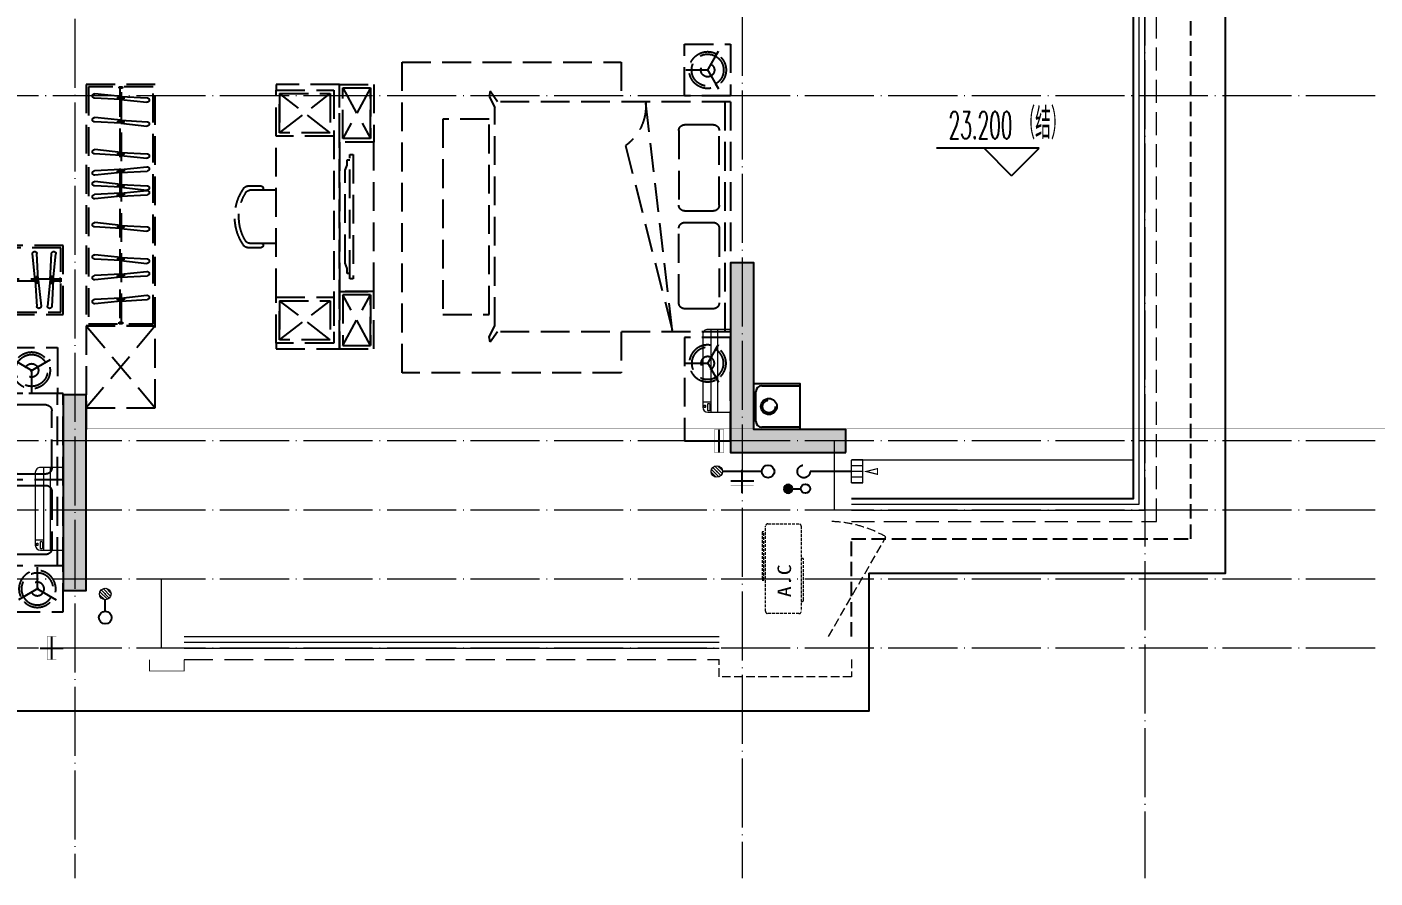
# Model space of a CAD drawing. Extents: x -518115 to 790560, y -210384 to 1628073.
# Drawn here: x 460901 to 472617, y 284615 to 292015 of the extents above; entities that cross this region are included whole.
import ezdxf

# ---------------------------------------------------------------- set-up
doc = ezdxf.new("R2010")
doc.units = 0
doc.header["$LTSCALE"] = 1000
doc.header["$MEASUREMENT"] = 0
for name, pattern in [('#P_--_20B1_001_t3$0$DASH', [0.35, 0.25, -0.1]), ('A户型$0$DASH', [0.35, 0.25, -0.1]), ('DASH', [0.35, 0.25, -0.1]), ('DOTE', [2.4200000000000004, 2, -0.2, 0.02, -0.2])]:
    doc.linetypes.add(name, pattern=pattern)
for name, color, linetype in [('5fur', 250, 'Continuous'), ('COLU', 7, 'Continuous'), ('DIM_ELEV', 3, 'Continuous'), ('EQUIP_地漏', 7, 'Continuous'), ('ROOF', 183, 'Continuous'), ('S-砼墙填充', 251, 'Continuous'), ('VPIPE-凝结', 150, 'Continuous'), ('VPIPE-废水', 31, 'Continuous'), ('VPIPE-雨水', 4, 'DASH'), ('机电标识类', 1, 'Continuous'), ('看线', 251, 'Continuous'), ('管', 193, 'Continuous')]:
    doc.layers.add(name, color=color, linetype=linetype)
for name, color, linetype, lineweight in [('DOTE', 19, 'DOTE', 9), ('LVTRY', 1, 'Continuous', 13), ('WINDOW', 144, 'Continuous', 15), ('平面-分水线', 214, 'Continuous', 15), ('平面-排水沟', 86, 'Continuous', 15), ('平面-栏杆', 135, 'Continuous', 15), ('平面-看线', 45, 'Continuous', 15), ('平面-空调室内机', 176, 'Continuous', 9), ('平面-空调预留孔', 173, 'Continuous', 15), ('空调', 76, 'Continuous', 13)]:
    doc.layers.add(name, color=color, linetype=linetype, lineweight=lineweight)
doc.styles.add('_TCH_DIM', font='SIMPLEX.shx', dxfattribs={"width": 0.7, "bigfont": 'GBCBIG.shx'})
doc.styles.add('黑体', font='')
doc.styles.get('黑体').set_extended_font_data('SimHei')

# ---------------------------------------------------------------- blocks, each defined once
blk = doc.blocks.new('dongkong')
blk.add_wipeout([(-603756.0415179721, 210770.96306340612), (-603756.0415180603, 210570.80961624245), (-603836.0415181214, 210570.80961593534), (-603836.0415181519, 210770.96306307407)])
at = {"layer": '机电标识类', "color": 250, "linetype": 'DASH', "ltscale": 400}
for p, q in [((-603796.0415180789, 210770.9630630909), (-603796.0415180789, 210570.8096162414)), ((-603896.0415180789, 210670.6929921169), (-603696.0415180789, 210670.6929921169))]:
    blk.add_line(p, q, dxfattribs=at)
at = {"layer": '空调', "color": 6, "linetype": 'DASH', "const_width": 2}
blk.add_lwpolyline([(-603756.0415180789, 210770.9630630909), (-603756.0415180789, 210570.8096162414), (-603836.0415180789, 210570.8096162414), (-603836.0415180789, 210770.9630630909)], close=True, dxfattribs=at)
blk = doc.blocks.new('A$C3EB2330C')
at = {"layer": '管'}
for p, q in [((-0.0007213222561404109, 379.9995217677206), (329.9992786777439, 379.9995217677206)), ((379.9992786777439, 329.9995217677206), (379.9992786777439, 69.99952176772058)), ((329.9992786777439, 19.99952176772058), (-0.0007213222561404109, 19.99952176772058))]:
    blk.add_line(p, q, dxfattribs=at)
blk.add_lwpolyline([(399.9992786777439, 399.9995217677206), (399.9992786777439, -0.000478232279419899), (-0.0007213222561404109, -0.000478232279419899), (-0.0007213222561404109, 399.9995217677206)], close=True, dxfattribs=at)
for centre, start, end in [((329.9992786777439, 329.9995217677206), 0, 90), ((329.9992786777439, 69.99952176772058), 270, 360)]:
    blk.add_arc(centre, 50, start, end, dxfattribs=at)
blk.add_ellipse((267.4755955390865, 199.9995217677206), major_axis=(-49.49747468307308, -49.49747468307304), ratio=0.9999999999994058, start_param=-0.7853981633977454, end_param=5.49778714378184, dxfattribs=at)
blk = doc.blocks.new('GDGDGRD')
at = {"layer": 'S-砼墙填充'}
h = blk.add_hatch(color=256, dxfattribs=at)
h.dxf.hatch_style = 1
h.paths.add_polyline_path([(423216.5787019108, 288315.363085822), (423216.5787019108, 288515.363085822), (424016.56728251, 288515.3630858291), (424016.5672813235, 289965.3630283001), (424216.5672813235, 289965.3630283001), (424216.56728251, 288315.3630858291)])
h = blk.add_hatch(color=256, dxfattribs=at)
h.dxf.hatch_style = 1
h.paths.add_polyline_path([(429816.568211176, 288315.3630931432), (429816.5682116579, 288565.3638601754), (429816.5682116579, 288765.3638601754), (429816.5682118596, 288515.3630931432), (429816.5682114563, 288815.3646272075), (430016.5682111122, 288815.3646272075), (430016.5682108584, 287115.363093024), (429816.5682111839, 287115.363093024)])
at = {"layer": 'COLU', "color": 6}
for points in [[(423216.5787019108, 288315.363085822), (423216.5787019108, 288515.363085822), (424016.56728251, 288515.3630858291), (424016.5672813235, 289965.3630283001), (424216.5672813235, 289965.3630283001), (424216.56728251, 288315.3630858291)], [(429816.568211176, 288315.3630931432), (429816.5682116579, 288565.3638601754), (429816.5682116579, 288765.3638601754), (429816.5682118596, 288515.3630931432), (429816.5682114563, 288815.3646272075), (430016.5682111122, 288815.3646272075), (430016.5682108584, 287115.363093024), (429816.5682111839, 287115.363093024), (429816.568211176, 288315.3630931432)]]:
    blk.add_lwpolyline(points, close=True, dxfattribs=at)
blk = doc.blocks.new('DFSFSF')
at = {"layer": '平面-分水线'}
for p, q in [((697141.9143252881, 775567.7311356195), (697141.9143252881, 775667.5561356199)), ((697342.3369560526, 775667.5561356199), (697142.6869560517, 775667.5561356199)), ((697342.3369560526, 775567.7311356195), (697142.6869560517, 775567.7311356195)), ((697193.1069603423, 775567.7311356195), (697193.1069603423, 775667.5561356199)), ((697242.5119560522, 775567.7311356195), (697242.5119560522, 775667.5561356199)), ((697291.916951762, 775567.7311356195), (697291.916951762, 775667.5561356199)), ((697342.3369560526, 775667.5561356199), (697342.3369560526, 775567.7311356195)), ((697342.3369560526, 775567.7311356195), (697342.3369560526, 775667.5561356199))]:
    blk.add_line(p, q, dxfattribs=at)
blk = doc.blocks.new('DFGDGDGD')
at = {"layer": '平面-分水线', "const_width": 10}
blk.add_lwpolyline([(697267.5119560522, 775440.6606483405), (697242.5119560522, 775540.6606483405), (697217.5119560522, 775440.6606483405)], close=True, dxfattribs=at)
blk.add_blockref('DFSFSF', (0, 0))
blk = doc.blocks.new('$lvtry$00000171')
for p, q in [((-74.24621202462731, 10.60660171788186), (-10.60660171788186, 74.24621202462731)), ((-69.81875867368217, -27.39235180270043), (27.39235180242758, 69.81875867368217)), ((-53.03300858900184, -53.03300858886359), (53.03300858900184, 53.03300858886359)), ((-27.39235180242758, -69.81875867368217), (69.81875867368217, 27.39235180270043)), ((10.60660171788186, -74.24621202462731), (74.24621202462731, -10.60660171788186))]:
    blk.add_line(p, q)
blk.add_circle((0, 0), 75)
blk.add_point((0, 0))
blk = doc.blocks.new('gsergvr')
at = {"layer": '平面-空调预留孔', "linetype": 'DASH', "ltscale": 0.1}
for p, q in [((34075.40689820799, 17176.21177392045), (34075.40689820799, 17166.21177392045)), ((34085.40689820799, 17156.21177392045), (34438.2425664645, 17156.21177392045)), ((34448.2425664645, 17166.21177392045), (34448.2425664645, 17176.21177392045))]:
    blk.add_line(p, q, dxfattribs=at)
blk.add_lwpolyline([(34728.55383313683, 17176.21177392068), (33988.55383313683, 17176.21177392045, -0.414213562373517), (33968.55383313683, 17196.21177392045), (33968.5538331373, 17466.21177392045, -0.414213562372746), (33988.5538331373, 17486.21177392045), (34728.55383313636, 17486.21177392045, -0.4142135623727947), (34748.55383313636, 17466.21177392045), (34748.55383313683, 17196.21177392091, -0.4142135623733224)], format="xyb", close=True, dxfattribs=at)
blk.add_lwpolyline([(34679.34183939642, 17515.32109233934), (34259.5236940319, 17515.32109233934), (34259.5236940319, 17500.20703668251), (34679.34183939642, 17500.20703668251)], close=True, dxfattribs=at)
for centre, start, end in [((34085.40689820799, 17166.21177392045), 180, 270), ((34438.2425664645, 17166.21177392045), 270, 0)]:
    blk.add_arc(centre, 10, start, end, dxfattribs=at)
at = {"layer": '平面-空调预留孔', "color": 251, "linetype": 'DASH', "ltscale": 0.1, "true_color": 0x636466, "style": '黑体', "width": 1.2}
blk.add_text('A.C', height=117.045, dxfattribs=at).set_placement((34110.94965887904, 17264.83656359856))
blk = doc.blocks.new('rtyryrtyeeretee')
at = {"layer": '平面-空调预留孔'}
blk.add_blockref('gsergvr', (635673.4605407391, 326705.7952499206), dxfattribs=at)
blk = doc.blocks.new('A$C001338C2')
for p, q in [((844.9999883423079, 303.6000072514144), (54.99998834231155, 303.6000543390692)), ((109.0525457565491, 214.7673082745569), (109.0525510513944, 303.6000511174025)), ((-1.49359439092e-05, 248.6000576173246), (-2.84423585981e-05, 22.0000576172315)), ((899.9999715576414, 22.00000397306576), (899.9999850640525, 248.6000039731589)), ((21.99997024633922, 5.63059293199e-05), (877.9999702463392, 5.2843679441e-06))]:
    blk.add_line(p, q)
at = {"lineweight": 5}
for p, q in [((899.9999830474662, 214.7672611304297), (-1.69525337697e-05, 214.7673147745954)), ((899.9999787804518, 143.1781611304468), (-2.12195482163e-05, 143.1782147746126))]:
    blk.add_line(p, q, dxfattribs=at)
for points in [[(89.24090579471158, 226.3562818807586), (22.19125331861505, 226.3562858772129, -0.414213562372504), (16.6912536464406, 231.8562862050385), (16.69125431894281, 243.1390318179401, -0.414213562373095), (22.19125464676836, 248.6390314901146), (89.24090712286488, 248.6390274936603, -0.414213562373095), (94.74090679503934, 243.1390271658347), (94.74090612253713, 231.8562815529331, -0.414213562373095)], [(73.08482630450817, 275.0144977724194), (56.77886350143308, 275.0144987443309, -0.414213562373095), (51.27886382925863, 280.5144990721565), (51.27886400034913, 283.3844664433818, -0.414213562373095), (56.77886432817468, 288.8844661155563), (73.08482713124977, 288.8844651436448, -0.4142135623732024), (78.58482680342422, 283.3844648158192), (78.58482663233372, 280.5144974445939, -0.414213562373095)]]:
    blk.add_lwpolyline(points, format="xyb", close=True)
for centre, radius, start, end in [((54.99998506405609, 248.6000543390692), 55.0000000000001, 89.99999658490542, 179.9999965849054), ((844.9999850640525, 248.6000072514144), 55.0000000000001, 359.9999965849054, 89.99999658490542), ((21.9999715576414, 22.00005630592932), 22.00000000000004, 179.9999965849054, 269.9999965849054), ((877.9999715576414, 22.00000528436794), 22.00000000000004, 269.9999965849054, 359.9999965849054)]:
    blk.add_arc(centre, radius, start, end)
blk = doc.blocks.new('$TwtSys$00000141')
at = {"color": 1}
for p, q in [((-47.09803151780761, 3.836055847277748), (-5.041545145413693, 45.89254221967349)), ((-47.09803151780761, 3.836055847277748), (-5.041545145413693, 45.89254221967349)), ((-43.60958444554853, -17.52724007043071), (17.52724007042889, 43.60958444554853)), ((-43.60958444554853, -17.52724007043071), (17.52724007042889, 43.60958444554853)), ((-33.23401871576607, -33.23401871577153), (33.23401871576607, 33.23401871576425)), ((-33.23401871576607, -33.23401871576971), (33.23401871576607, 33.23401871576425)), ((-16.17805684451741, -43.53063328177632), (43.79137317708955, 16.43879673983065)), ((-16.17805684451741, -43.53063328177632), (43.79137317708955, 16.43879673983247)), ((5.715553844029273, -46.12975947626182), (46.12974035062325, -5.715572969671484)), ((5.715553844029273, -46.12975947626182), (46.12974035062325, -5.715572969671484))]:
    blk.add_line(p, q, dxfattribs=at)
blk.add_circle((0, -1.818989403545856e-12), 47, dxfattribs=at)
blk.add_circle((0, -1.818989403545856e-12), 47, dxfattribs=at)
blk = doc.blocks.new('dfgdfgsf')
at = {"layer": '5fur', "linetype": 'A户型$0$DASH'}
for p, q in [((2079791.574986166, -1251962.197855677), (2079391.574986166, -1251962.197855677)), ((2079391.574986166, -1251962.197855677), (2079391.574986166, -1252412.198233496)), ((2079596.914297045, -1252196.446191215), (2079497.06584026, -1252023.503591006)), ((2079522.163945114, -1252066.974783786), (2079497.06584026, -1252023.503591005)), ((2079791.574986166, -1252412.198233496), (2079791.574986166, -1251962.197855677)), ((2079596.914297045, -1252177.950275777), (2079497.06584026, -1252350.892875987)), ((2079580.896364409, -1252187.198233496), (2079780.59327798, -1252187.198233496)), ((2079730.397068272, -1252187.198233496), (2079780.59327798, -1252187.198233496)), ((2079522.163945113, -1252307.421683206), (2079497.06584026, -1252350.892875986)), ((2081416.409893243, -1252462.198233495), (2081481.916831707, -1252370.539244226)), ((2081416.409893243, -1252462.198233495), (2081481.916831707, -1252370.539244226)), ((2081481.916831707, -1252370.539244226), (2081489.156058949, -1252417.568189937)), ((2081481.916831707, -1252370.539244226), (2081489.156058949, -1252417.568189937)), ((2082791.57267557, -1252312.190617714), (2083341.57267557, -1252312.190617714)), ((2082791.57267557, -1254612.205849276), (2082791.57267557, -1252312.190617714)), ((2083341.57267557, -1252362.190617714), (2082841.57267557, -1252362.190617714)), ((2082841.57267557, -1252362.190617714), (2082841.57267557, -1254562.205849276)), ((2083341.57267557, -1252312.190617714), (2083341.57267557, -1252362.190617714)), ((2084706.563396991, -1252332.190617714), (2084676.563396991, -1252332.190617714)), ((2084676.563396991, -1252332.190617714), (2084676.563396991, -1252344.190617714)), ((2084676.563396991, -1252344.190617714), (2084706.563396991, -1252344.190617714)), ((2084699.063396991, -1252344.190617714), (2084699.06339699, -1254380.205847252)), ((2084706.563396991, -1252344.190617714), (2084706.563396991, -1252332.190617714)), ((2079391.574986166, -1252412.198233496), (2079791.574986166, -1252412.198233496)), ((2079391.574986167, -1252462.198233495), (2081416.409893243, -1252462.198233495)), ((2079391.574986167, -1252462.198233494), (2079391.574986167, -1254462.198233495)), ((2079391.574986167, -1252462.198233495), (2081416.409893243, -1252462.198233495)), ((2079441.574986167, -1252462.198233494), (2079441.574986167, -1254462.198233495)), ((2079896.268506756, -1254462.198233495), (2080130.248399078, -1252462.198233495)), ((2081489.156058949, -1252417.568189937), (2081441.574986167, -1252512.677710922)), ((2081489.156058949, -1252417.568189937), (2081441.574986167, -1252512.677710922)), ((2084690.023889797, -1252416.895051592), (2084461.077751995, -1252429.146158847)), ((2084692.077145038, -1252442.911808392), (2084464.043553083, -1252466.725766141)), ((2084690.023889797, -1252416.895051592), (2084918.057481751, -1252393.081093844)), ((2084692.077145038, -1252442.911808392), (2084921.023282839, -1252430.660701137)), ((2081441.574986167, -1254411.718756068), (2081441.574986167, -1252512.677710922)), ((2081441.574986167, -1254411.718756068), (2081441.574986167, -1252512.677710922)), ((2084690.023889797, -1252623.725833804), (2084918.057481751, -1252599.911876056)), ((2084690.023889797, -1252623.725833804), (2084461.077751995, -1252635.97694106)), ((2084692.077145038, -1252649.742590605), (2084464.043553083, -1252673.556548353)), ((2084692.077145038, -1252649.742590605), (2084921.023282839, -1252637.491483349)), ((2080305.009175737, -1252844.22595617), (2079896.268506756, -1254462.198233495)), ((2083341.57267557, -1254162.205849277), (2083341.57267557, -1252762.190617714)), ((2084690.023889797, -1252902.511005263), (2084461.077751995, -1252914.762112519)), ((2084691.970106725, -1252928.527452378), (2084463.93651477, -1252952.341410126)), ((2084690.023889797, -1252902.511005263), (2084918.057481751, -1252878.697047515)), ((2084692.077145038, -1252928.527762064), (2084921.023282839, -1252916.276654808)), ((2084690.023889797, -1253077.236512312), (2084461.077751995, -1253064.985405056)), ((2084692.077145038, -1253051.219755511), (2084464.043553083, -1253027.405797763)), ((2084690.023889797, -1253077.236512312), (2084918.057481751, -1253101.05047006)), ((2084692.077145038, -1253051.219755511), (2084921.023282839, -1253063.470862767)), ((2083471.693996689, -1253195.868798745), (2083589.765732341, -1253195.868798745)), ((2084690.023889797, -1253180.597609378), (2084461.077751995, -1253192.848716634)), ((2084690.023889797, -1253180.597609378), (2084918.057481751, -1253156.78365163)), ((2084692.077145038, -1253206.614366179), (2084921.023282839, -1253194.363258923)), ((2083341.57267557, -1253232.668798745), (2083571.757388253, -1253232.668798745)), ((2083455.133996689, -1253212.428798745), (2083455.133996689, -1253216.108798745)), ((2084690.023889797, -1253284.067294524), (2084461.077751995, -1253271.816187269)), ((2084692.077145038, -1253206.614366179), (2084464.043553083, -1253230.428323927)), ((2084692.077145038, -1253258.050537724), (2084464.043553083, -1253234.236579976)), ((2084690.023889797, -1253284.067294524), (2084918.057481751, -1253307.881252272)), ((2084692.077145038, -1253258.050537724), (2084921.023282839, -1253270.301644979)), ((2084690.023889797, -1253537.44362119), (2084461.077751995, -1253549.694728446)), ((2084690.023889797, -1253537.44362119), (2084917.583450399, -1253513.679167388)), ((2084692.077145038, -1253563.460377991), (2084921.023282839, -1253551.209270735)), ((2084692.077145038, -1253563.460377991), (2084464.043553083, -1253587.274335739)), ((2083573.720473101, -1253692.668798745), (2083341.57267557, -1253692.668798745)), ((2083455.133996689, -1253709.228798745), (2083455.133996689, -1253712.908798745)), ((2083591.613763072, -1253729.978880583), (2083471.693996689, -1253729.978880583)), ((2085279.320059724, -1254012.702910487), (2085255.506101976, -1253784.669318532)), ((2085305.336816525, -1254010.649655245), (2085293.085709269, -1253781.703517444)), ((2085408.697913592, -1254010.649655245), (2085420.949020847, -1253781.703517444)), ((2085434.714670392, -1254012.702910487), (2085458.52862814, -1253784.669318532)), ((2084690.023889797, -1253816.228792649), (2084461.077751995, -1253828.479899905)), ((2084691.970428869, -1253842.251259925), (2084464.043553083, -1253868.059507198)), ((2084690.023889797, -1253816.228792649), (2084918.057481751, -1253792.414834901)), ((2084692.077145038, -1253842.24554945), (2084921.023282839, -1253829.994442194)), ((2084690.023889797, -1253988.251741911), (2084461.077751995, -1253976.000634655)), ((2084692.077145038, -1253962.23498511), (2084464.043553083, -1253938.421027362)), ((2084690.023889797, -1253988.251741911), (2084918.057481751, -1254012.065699659)), ((2084692.077145038, -1253962.23498511), (2084921.023282839, -1253974.486092366)), ((2085223.574590463, -1253997.189162439), (2085211.574590463, -1253997.189162439)), ((2085211.574590463, -1253997.189162439), (2085211.574590463, -1254027.189162439)), ((2085223.574590463, -1254027.189162439), (2085223.574590463, -1253997.189162439)), ((2087059.574593433, -1254019.689162439), (2085223.574590463, -1254019.689162439)), ((2085279.320059724, -1254012.702910487), (2085291.57116698, -1254241.649048288)), ((2085305.336327052, -1254010.640508084), (2085329.144762263, -1254238.683721677)), ((2085408.697913592, -1254010.649655245), (2085384.883955844, -1254238.6832472)), ((2085434.714670392, -1254012.702910487), (2085422.463563137, -1254241.649048288)), ((2085211.574590463, -1254027.189162439), (2085223.574590463, -1254027.189162439)), ((2084690.023889797, -1254195.082524123), (2084461.077751995, -1254182.831416868)), ((2084692.077145038, -1254169.065767323), (2084464.043553083, -1254145.251809575)), ((2084690.023889797, -1254195.082524123), (2084918.057481751, -1254218.896481871)), ((2084692.077145038, -1254169.065767323), (2084921.023282839, -1254181.316874578)), ((2079391.574986167, -1254462.198233495), (2081416.409893243, -1254462.198233495)), ((2081416.409893243, -1254462.198233495), (2081481.916831707, -1254553.857222764)), ((2081416.409893243, -1254462.198233495), (2081481.916831707, -1254553.857222764)), ((2081489.156058949, -1254506.828277053), (2081441.574986167, -1254411.718756068)), ((2081489.156058949, -1254506.828277053), (2081441.574986167, -1254411.718756068)), ((2084391.563396981, -1254412.205847252), (2084991.564100249, -1255125.051658737)), ((2084391.565238085, -1255125.051658737), (2084391.563396981, -1254412.205847252)), ((2084991.563396992, -1254412.205847252), (2084391.565238085, -1255125.051658737)), ((2084391.565238083, -1254412.205847252), (2084991.564100248, -1254412.205847252)), ((2084706.56339699, -1254380.205847252), (2084676.56339699, -1254380.205847252)), ((2084676.56339699, -1254380.205847252), (2084676.56339699, -1254392.205847252)), ((2084676.56339699, -1254392.205847252), (2084706.56339699, -1254392.205847252)), ((2084706.56339699, -1254392.205847252), (2084706.56339699, -1254380.205847252)), ((2084991.563396992, -1254412.205847252), (2084991.564100249, -1255125.051658737)), ((2079391.574986166, -1254512.198233494), (2079791.574986166, -1254512.198233494)), ((2079391.574986166, -1255412.198989133), (2079391.574986166, -1254512.198233494)), ((2079596.914297045, -1254746.446191213), (2079497.06584026, -1254573.503591003)), ((2079522.163945113, -1254616.974783784), (2079497.06584026, -1254573.503591004)), ((2079791.574986166, -1254512.198233494), (2079791.574986166, -1255412.198989133)), ((2081481.916831707, -1254553.857222764), (2081489.156058949, -1254506.828277053)), ((2081481.916831707, -1254553.857222764), (2081489.156058949, -1254506.828277053)), ((2082841.57267557, -1254562.205849276), (2083341.57267557, -1254562.205849276)), ((2083341.57267557, -1254562.205849276), (2083341.57267557, -1254612.205849276)), ((2085241.466386358, -1254598.492976889), (2085241.466386358, -1254998.492976889)), ((2085691.466386358, -1254598.492976889), (2085241.466386358, -1254598.492976889)), ((2083341.57267557, -1254612.205849276), (2082791.57267557, -1254612.205849276)), ((2085475.714344077, -1254803.832287767), (2085302.771743867, -1254703.983830982)), ((2085457.218428639, -1254803.832287767), (2085630.161028848, -1254703.983830982)), ((2079596.914297045, -1254727.950275775), (2079497.06584026, -1254900.892875984)), ((2079580.896364409, -1254737.198233494), (2079780.59327798, -1254737.198233494)), ((2079730.397068272, -1254737.198233494), (2079780.59327798, -1254737.198233494)), ((2085466.466386358, -1254787.814355132), (2085466.466386358, -1254987.511268702)), ((2079522.163945114, -1254857.421683204), (2079497.06584026, -1254900.892875985)), ((2085191.564099533, -1254998.492976889), (2087216.39900661, -1254998.492976889)), ((2085191.564099533, -1256498.49297689), (2085191.564099533, -1254998.492976889)), ((2085241.466386358, -1254998.492976889), (2085691.466386358, -1254998.492976889)), ((2085241.564099533, -1256498.49297689), (2085241.564099533, -1254998.492976889)), ((2084991.564100249, -1255125.051658737), (2084391.565238085, -1255125.051658737)), ((2079791.574986166, -1255412.198989133), (2079391.574986166, -1255412.198989133)), ((2085191.564099533, -1255748.49297689), (2088191.564294286, -1255748.49297689)), ((2085191.564099533, -1256898.49297689), (2085191.564099533, -1256498.49297689)), ((2085191.564099533, -1256498.49297689), (2085641.564099533, -1256498.49297689)), ((2085191.564099533, -1256498.492976889), (2087216.39900661, -1256498.492976888)), ((2085191.564099533, -1256498.492976889), (2087216.39900661, -1256498.492976888)), ((2085416.564099533, -1256709.171598647), (2085416.564099533, -1256509.474685076)), ((2085425.812057252, -1256693.153666011), (2085252.869457043, -1256793.002122797)), ((2085407.316141815, -1256693.153666011), (2085580.258742023, -1256793.002122796)), ((2085641.564099533, -1256898.49297689), (2085191.564099533, -1256898.49297689))]:
    blk.add_line(p, q, dxfattribs=at)
at = {"layer": '5fur', "linetype": 'A户型$0$DASH', "extrusion": (-0.677281067979516, 0.735724374311825, 0)}
for p, q in [((2082673.296959631, -1252922.198110866), (2082673.296570906, -1254002.198110866)), ((2082701.879161752, -1252922.19817148), (2082673.296959631, -1252922.198110866)), ((2082701.87877346, -1254002.198171266), (2082701.879161752, -1252922.19817148)), ((2082723.472862098, -1252967.4470765), (2082701.879096383, -1252967.447039566)), ((2082723.472797589, -1253012.69594571), (2082723.472862098, -1252967.4470765)), ((2082741.572280606, -1253057.944839785), (2082723.472797589, -1253012.69594571)), ((2082741.572280641, -1253866.451627205), (2082741.572280606, -1253057.944839785)), ((2082723.472668614, -1253911.700470575), (2082741.572280641, -1253866.451627205)), ((2082673.296570906, -1254002.198110866), (2082701.87877346, -1254002.198171266)), ((2082701.878837969, -1253956.949301839), (2082723.472603684, -1253956.949339139)), ((2082723.472603684, -1253956.949339139), (2082723.472668614, -1253911.700470575))]:
    blk.add_line(p, q, dxfattribs=at)
at = {"layer": '5fur', "linetype": 'A户型$0$DASH'}
for points in [[(2080342.086450996, -1254462.198233495), (2080342.086450996, -1254818.074825129), (2082247.586450996, -1254818.074825129), (2082247.586450996, -1252118.074825129), (2080342.086450996, -1252118.074825129), (2080342.086450996, -1252462.198233495)], [(2082761.57267557, -1252342.190617714), (2082521.57267557, -1252783.230337468), (2082521.57267557, -1252342.190617714), (2082761.57267557, -1252783.230337468)], [(2084684.063397006, -1254380.205847252), (2084684.063397006, -1252344.190617714)], [(2082871.57267557, -1252732.190617714), (2083311.57267557, -1252392.190617714), (2083311.57267557, -1252732.190617714), (2082871.57267557, -1252392.190617714)], [(2085223.574590463, -1254004.689162455), (2087059.574593433, -1254004.689162455)], [(2082761.57267557, -1254582.205849276), (2082521.57267557, -1254141.166129522), (2082521.57267557, -1254582.205849276), (2082761.57267557, -1254141.166129522)], [(2082871.57267557, -1254532.205849276), (2083311.57267557, -1254192.205849277), (2083311.57267557, -1254532.205849276), (2082871.57267557, -1254192.205849276)]]:
    blk.add_lwpolyline(points, dxfattribs=at)
for points in [[(2082791.57267557, -1252312.190617714), (2082491.57267557, -1252312.190617714), (2082491.57267557, -1252813.230337468), (2082791.57267557, -1252813.230337468)], [(2082761.57267557, -1252342.190617714), (2082521.57267557, -1252342.190617714), (2082521.57267557, -1252783.230337468), (2082761.57267557, -1252783.230337468)], [(2082841.57267557, -1252762.190617714), (2083341.57267557, -1252762.190617714), (2083341.57267557, -1252362.190617714), (2082841.57267557, -1252362.190617714)], [(2084991.563396999, -1254412.205847252), (2084391.563396981, -1254412.205847252), (2084391.563396981, -1252312.190617714), (2084991.563396999, -1252312.190617714)], [(2084971.563396999, -1254392.205847252), (2084411.563396981, -1254392.205847252), (2084411.563396981, -1252332.190617714), (2084971.563396999, -1252332.190617714)], [(2082871.57267557, -1252732.190617714), (2083311.57267557, -1252732.190617714), (2083311.57267557, -1252392.190617714), (2082871.57267557, -1252392.190617714)], [(2084719.987199037, -1252431.991218142), (2084662.141689634, -1252436.556414191), (2084661.457274832, -1252427.884207683), (2084719.302784235, -1252423.319011634)], [(2081491.574986167, -1254311.718756068), (2081491.574986167, -1252612.677710922), (2081891.574986167, -1252612.677710922), (2081891.574986167, -1254311.718756068)], [(2084719.987199037, -1252638.822000355), (2084662.141689634, -1252643.387196403), (2084661.457274832, -1252634.714989895), (2084719.302784235, -1252630.149793847)], [(2082791.572280623, -1252813.230337468), (2082791.572280623, -1254111.166129522), (2082491.572675564, -1254111.166129522), (2082491.572675564, -1252813.230337468)], [(2084719.987199037, -1252917.607171813), (2084662.141689634, -1252922.172367863), (2084661.457274832, -1252913.500161355), (2084719.302784235, -1252908.934965306)], [(2084719.987199037, -1253062.140345762), (2084662.141689634, -1253057.575149712), (2084661.457274832, -1253066.24735622), (2084719.302784235, -1253070.812552269)], [(2084719.987199037, -1253195.693775929), (2084662.141689634, -1253200.258971978), (2084661.457274832, -1253191.58676547), (2084719.302784235, -1253187.021569421)], [(2084719.987199037, -1253268.971127974), (2084662.141689634, -1253264.405931924), (2084661.457274832, -1253273.078138432), (2084719.302784235, -1253277.643334482)], [(2084719.987199036, -1253552.539787741), (2084662.141689634, -1253557.104983789), (2084661.457274832, -1253548.432777281), (2084719.302784234, -1253543.867581233)], [(2085191.574590463, -1254312.189162448), (2085191.574590463, -1253712.18916243), (2087091.574593433, -1253712.18916243), (2087091.574593433, -1254312.189162448)], [(2085211.574590463, -1254292.189162448), (2085211.574590463, -1253732.18916243), (2087071.574593433, -1253732.18916243), (2087071.574593433, -1254292.189162448)], [(2084719.987199036, -1253831.324959199), (2084662.141689634, -1253835.890155249), (2084661.457274832, -1253827.217948741), (2084719.302784234, -1253822.652752692)], [(2084719.987199036, -1253973.155575361), (2084662.141689634, -1253968.590379311), (2084661.457274832, -1253977.262585819), (2084719.302784234, -1253981.827781868)], [(2085290.240649974, -1254040.612964485), (2085285.675453925, -1253982.767455083), (2085294.347660433, -1253982.083040281), (2085298.912856482, -1254039.928549683)], [(2085423.794080142, -1254040.612964485), (2085428.359276191, -1253982.767455083), (2085419.687069683, -1253982.083040281), (2085415.121873634, -1254039.928549683)], [(2082791.57267557, -1254612.205849276), (2082491.57267557, -1254612.205849276), (2082491.57267557, -1254111.166129522), (2082791.57267557, -1254111.166129522)], [(2082761.57267557, -1254582.205849276), (2082521.57267557, -1254582.205849276), (2082521.57267557, -1254141.166129522), (2082761.57267557, -1254141.166129522)], [(2082841.57267557, -1254562.205849276), (2083341.57267557, -1254562.205849276), (2083341.57267557, -1254162.205849277), (2082841.57267557, -1254162.205849276)], [(2082871.57267557, -1254532.205849276), (2083311.57267557, -1254532.205849276), (2083311.57267557, -1254192.205849277), (2082871.57267557, -1254192.205849276)], [(2084719.987199036, -1254179.986357573), (2084662.141689634, -1254175.421161524), (2084661.457274832, -1254184.093368032), (2084719.302784234, -1254188.658564081)]]:
    blk.add_lwpolyline(points, close=True, dxfattribs=at)
for points in [[(2079541.574986167, -1252662.198233496), (2079791.574986167, -1252662.198233496, -0.4142135623731003), (2079841.574986167, -1252712.198233496), (2079841.574986167, -1253362.198233495, -0.4142135623730904), (2079791.574986167, -1253412.198233495), (2079541.574986167, -1253412.198233495, -0.4142135623730999), (2079491.574986167, -1253362.198233495), (2079491.574986167, -1252712.198233496, -0.4142135623730897)], [(2079541.574986167, -1254262.198233494), (2079791.574986167, -1254262.198233494, 0.4142135623731003), (2079841.574986167, -1254212.198233494), (2079841.574986167, -1253562.198233495, 0.4142135623730904), (2079791.574986167, -1253512.198233495), (2079541.574986167, -1253512.198233495, 0.4142135623730999), (2079491.574986167, -1253562.198233495), (2079491.574986167, -1254212.198233494, 0.4142135623730897)], [(2085341.564099533, -1255098.49297689), (2085591.564099533, -1255098.49297689, -0.4142135623731003), (2085641.564099533, -1255148.49297689), (2085641.564099533, -1255648.492976889, -0.4142135623730904), (2085591.564099533, -1255698.492976889), (2085341.564099533, -1255698.492976889, -0.4142135623730999), (2085291.564099533, -1255648.492976889), (2085291.564099533, -1255148.49297689, -0.4142135623730897)], [(2085341.564099533, -1256398.492976889), (2085591.564099533, -1256398.492976889, 0.4142135623731003), (2085641.564099533, -1256348.492976889), (2085641.564099533, -1255848.492976889, 0.4142135623730904), (2085591.564099533, -1255798.492976889), (2085341.564099533, -1255798.492976889, 0.4142135623730999), (2085291.564099533, -1255848.492976889), (2085291.564099533, -1256348.492976889, 0.4142135623730897)]]:
    blk.add_lwpolyline(points, format="xyb", close=True, dxfattribs=at)
at = {"layer": '5fur', "linetype": 'A户型$0$DASH', "const_width": 8.88888888888889}
for points in [[(2085346.242936648, -1254729.081935836), (2085302.771743868, -1254703.983830982)], [(2085466.466386358, -1254937.315058994), (2085466.466386358, -1254987.511268702)], [(2085416.564099533, -1256559.670894784), (2085416.564099533, -1256509.474685076)], [(2085296.340649824, -1256767.904017943), (2085252.869457043, -1256793.002122797)]]:
    blk.add_lwpolyline(points, dxfattribs=at)
at = {"layer": '5fur', "linetype": 'A户型$0$DASH'}
for centre, radius, start, end in [((2080556.619500525, -1252498.138845463), 427.8832127323753, 175.1816886111454, 233.9823072289474), ((2084462.560652539, -1252447.935962493), 18.84219772992773, 94.51245805934718, 274.5124580593472), ((2084919.540382296, -1252411.87089749), 18.84219772992773, 274.5124580593472, 94.51245805934718), ((2084919.540382296, -1252618.701679702), 18.84219772992773, 274.5124580593472, 94.51245805934718), ((2084462.560652539, -1252654.766744706), 18.84219772992773, 94.51245805934718, 274.5124580593472), ((2084462.453614226, -1252933.55160648), 18.84219772992773, 94.51245805934718, 274.5124580593472), ((2084919.540382296, -1252897.486851162), 18.84219772992773, 274.5124580593472, 94.51245805934718), ((2084462.560652539, -1253046.195601409), 18.84219772992773, 85.48754194065283, 265.4875419406528), ((2084919.540382296, -1253082.260666413), 18.84219772992773, 265.4875419406528, 85.48754194065283), ((2083471.693996689, -1253212.428798745), 16.56, 90, 180), ((2083589.765732341, -1253232.668798745), 36.8, 35.59956077985562, 90), ((2084462.560652539, -1253211.63852028), 18.84219772992773, 94.51245805934718, 274.5124580593472), ((2084919.540382296, -1253175.573455277), 18.84219772992773, 274.5124580593472, 94.51245805934718), ((2083471.693996689, -1253216.108798745), 16.56, 180, 270), ((2083571.757388253, -1253269.468798745), 36.8, 32.52336364231755, 90), ((2083266.325493629, -1253464.225516073), 399.0413852635766, 328.0588077334354, 32.52336364231755), ((2083266.325493629, -1253464.225516073), 434.5839883125198, 324.8602936227343, 35.59956077985562), ((2084462.560652539, -1253253.026383623), 18.84219772992773, 85.48754194065283, 265.4875419406528), ((2084919.540382296, -1253289.091448626), 18.84219772992773, 265.4875419406528, 85.48754194065283), ((2084462.560652539, -1253568.484532092), 18.84219772992773, 94.51245805934718, 274.5124580593472), ((2084919.540382296, -1253532.419467088), 18.84219772992773, 274.5124580593472, 94.51245805934718), ((2083471.693996689, -1253709.228798745), 16.56, 90, 180), ((2083472.597857911, -1253712.534407168), 17.46787387877194, 181.228123127384, 267.0339509360311), ((2083573.720473101, -1253655.868798745), 36.8, 270, 328.0588077334354), ((2083591.613763072, -1253693.178880583), 36.8, 270, 324.8602936227343), ((2085274.295905622, -1253783.186417988), 18.84219772992773, 4.512458059346772, 184.5124580593468), ((2085439.738824493, -1253783.186417988), 18.84219772992773, 355.4875419406524, 175.4875419406532), ((2084463.47545859, -1253848.19813157), 19.86347544868245, 96.93304115633904, 271.6375109857768), ((2084919.540382296, -1253811.204638548), 18.84219772992773, 274.5124580593472, 94.51245805934718), ((2084462.560652539, -1253957.210831008), 18.84219772992773, 85.48754194065283, 265.4875419406528), ((2084919.540382296, -1253993.275896012), 18.84219772992773, 265.4875419406528, 85.48754194065283), ((2084462.560652539, -1254164.041613222), 18.84219772992773, 85.48754194065283, 265.4875419406528), ((2084919.540382296, -1254200.106678225), 18.84219772992773, 265.4875419406528, 85.48754194065283), ((2085310.360970626, -1254240.166147745), 18.84219772992773, 184.5124580593468, 4.512458059346772), ((2085403.67375949, -1254240.166147745), 18.84219772992773, 175.4875419406532, 355.4875419406524)]:
    blk.add_arc(centre, radius, start, end, dxfattribs=at)
at = {"layer": '5fur', "linetype": 'A户型$0$DASH', "extrusion": (0, 0, -1)}
for centre, major_axis, ratio, start_param, end_param in [((2079591.574986166, -1252187.198233496), (-113.2638872716998, 113.2638872716998), 0.9999999999997511, 4.712388980384682, 10.99557428756427), ((2079591.574986166, -1252187.198233496), (-41.53009199966709, 41.5300919996671), 0.9999999999975253, 4.71238898038469, 10.99557428756428), ((2085466.466386358, -1254798.492976889), (113.2638872716998, 113.2638872716998), 0.9999999999997511, 4.712388980384682, 10.99557428756427), ((2085466.466386358, -1254798.492976889), (41.53009199966709, 41.53009199966709), 0.9999999999975253, 4.71238898038469, 10.99557428756428)]:
    blk.add_ellipse(centre, major_axis=major_axis, ratio=ratio, start_param=start_param, end_param=end_param, dxfattribs=at)
at = {"layer": '5fur', "linetype": 'A户型$0$DASH', "extrusion": (0, 0, -0.9999999999999998)}
for centre, major_axis in [((2079591.574986166, -1252187.198233496), (-98.16203563551878, 98.16203563551878)), ((2085466.466386358, -1254798.492976889), (98.16203563551878, 98.16203563551878))]:
    blk.add_ellipse(centre, major_axis=major_axis, ratio=0.999999999998388, start_param=4.712388980384681, end_param=10.99557428756427, dxfattribs=at)
at = {"layer": '5fur', "linetype": 'A户型$0$DASH'}
for centre, major_axis, ratio, start_param, end_param in [((2079591.574986166, -1254737.198233494), (-113.2638872716998, -113.2638872716998), 0.9999999999997511, 4.712388980384682, 10.99557428756427), ((2079591.574986166, -1254737.198233494), (-98.16203563551878, -98.16203563551878), 0.999999999998388, 4.712388980384681, 10.99557428756427), ((2079591.574986166, -1254737.198233494), (-41.53009199966709, -41.5300919996671), 0.9999999999975253, 4.71238898038469, 10.99557428756428), ((2085416.564099533, -1256698.49297689), (113.2638872716998, -113.2638872716998), 0.9999999999997511, 4.712388980384682, 10.99557428756427), ((2085416.564099533, -1256698.49297689), (98.16203563551876, -98.16203563551879), 0.999999999998388, 4.712388980384681, 10.99557428756427), ((2085416.564099533, -1256698.49297689), (41.53009199966708, -41.53009199966709), 0.9999999999975253, 4.71238898038469, 10.99557428756428)]:
    blk.add_ellipse(centre, major_axis=major_axis, ratio=ratio, start_param=start_param, end_param=end_param, dxfattribs=at)
blk = doc.blocks.new('GDGDGDSDA')
at = {"layer": 'DOTE', "linetype": 'DOTE', "ltscale": 0.3}
for p, q in [((469334.8193115437, 376108.3318260653), (469334.8193115436, 359558.331827242)), ((460034.6024018053, 370658.3318268224), (460034.8407879619, 359558.331827242)), ((465834.8193117154, 367858.3318189288), (465834.8193117154, 359558.331827242)), ((471334.8193115436, 366358.3318253069), (417334.819312298, 366358.3318263437)), ((471334.8193115436, 363358.3318186834), (417334.819312298, 363358.3318186834)), ((466634.8193117154, 363358.3318186834), (466634.8193117155, 362758.3318186833)), ((471334.8193115436, 362758.3318186833), (417334.819312298, 362758.3318186833)), ((471334.8193115436, 362158.331827242), (417334.819312298, 362158.331827242)), ((460784.784949936, 362158.331827242), (460784.7978356741, 361558.331827242)), ((471334.8193115436, 361558.331827242), (417334.819312298, 361558.331827242))]:
    blk.add_line(p, q, dxfattribs=at)

msp = doc.modelspace()

# ---------------------------------------------------------------- linework, layer by layer
at = {"color": 30, "const_width": 8}
msp.add_lwpolyline([(462266.5787027733, 286515.3625717786), (462266.5787027733, 286415.3625717786), (461966.5787027733, 286415.3625717786), (461966.5787027696, 286515.3630854819)], dxfattribs=at)
at = {"layer": 'DIM_ELEV'}
for p, q in [((469698.6574049445, 290961.3209771104), (468806.4070215446, 290961.3209771104)), ((469458.6574049445, 290721.3209771104), (469218.6574049445, 290961.3209771104)), ((469458.6574049445, 290721.3209771104), (469698.6574049445, 290961.3209771104))]:
    msp.add_line(p, q, dxfattribs=at)
at = {"layer": 'VPIPE-凝结'}
msp.add_line((468066.5787030273, 288150.3214295597), (467706.5810858771, 288150.3213695482), dxfattribs=at)
at = {"layer": 'VPIPE-凝结', "ltscale": 0.1}
for points in [[(467554.1811016925, 288000.3630791022), (467626.5811016924, 288000.3630809027)], [(461581.5610441731, 286935.3630862323), (461581.5610441731, 287035.3630862323)]]:
    msp.add_lwpolyline(points, dxfattribs=at)
at = {"layer": 'VPIPE-凝结'}
msp.add_circle((467666.5811016924, 288000.3630809027), 40, dxfattribs=at)
at = {"layer": 'VPIPE-废水'}
for centre in [(467341.5763027204, 288150.3630922295), (461581.5610441731, 286880.3630862323)]:
    msp.add_circle(centre, 55, dxfattribs=at)
at = {"layer": 'VPIPE-雨水'}
for centre in [(467349.1138055732, 288715.3631802052), (467651.5811016924, 288150.3630791022)]:
    msp.add_circle(centre, 55, dxfattribs=at)
at = {"layer": 'WINDOW', "color": 250, "linetype": 'DASH', "ltscale": 0.3}
msp.add_lwpolyline([(467866.5787022664, 286715.3630873724), (468366.5787022652, 287581.3884911556, 0.1316524975897076), (467866.5787022568, 287715.3630873706)], format="xyb", dxfattribs=at)
at = {"layer": '平面-排水沟'}
msp.add_lwpolyline([(468066.5787030249, 288250.9190603249), (470516.5787021532, 288250.9190602757)], dxfattribs=at)
at = {"layer": '平面-栏杆'}
for points in [[(462266.5787027731, 286665.3630861071), (466916.5787027694, 286665.363084566)], [(462266.5787027731, 286615.363086108), (466916.5787027694, 286615.363084566)]]:
    msp.add_lwpolyline(points, dxfattribs=at)
at = {"layer": '平面-看线'}
msp.add_lwpolyline([(462266.5787027731, 286715.3630861064), (466916.5787027694, 286715.3630845657)], dxfattribs=at)
at = {"layer": '平面-看线', "linetype": 'DASH'}
msp.add_lwpolyline([(462266.5787027731, 286515.3630861094), (466916.5787209879, 286515.3639606858)], dxfattribs=at)
at = {"layer": '平面-看线', "linetype": 'DASH', "ltscale": 0.3}
msp.add_lwpolyline([(468066.5786678129, 286515.3630949535), (468066.5786678129, 286365.3630949535), (466916.5787051305, 286365.3630840933), (466916.5787236238, 286515.3639606858)], dxfattribs=at)

# ---------------------------------------------------------------- block references
at = {"xscale": -1}
msp.add_blockref('GDGDGRD', (891233.1574049445, 0), dxfattribs=at)
at = {"xscale": -1, "rotation": 90}
msp.add_blockref('DFGDGDGD', (1243734.134838645, 985392.8333856132), dxfattribs=at)
at = {"rotation": 90.00000000000001}
msp.add_blockref('rtyryrtyeeretee', (811512.0692174103, -382727.5843665791), dxfattribs=at)
at = {"layer": 'EQUIP_地漏', "xscale": 0.8, "yscale": -0.8, "zscale": 0.8, "rotation": 180}
msp.add_blockref('$TwtSys$00000141', (467516.5811016924, 288000.3630791022), dxfattribs=at)
at = {"layer": 'LVTRY', "xscale": 0.6666666667107825, "yscale": 0.6666666667107825, "rotation": 269.9999999939778}
for p in [(466896.5787021912, 288150.3630619795), (461581.5610441732, 287085.3630862357)]:
    msp.add_blockref('$lvtry$00000171', p, dxfattribs=at)
at = {"layer": '平面-空调室内机', "ltscale": 0.3, "xscale": -1, "rotation": 180}
msp.add_blockref('dongkong', (1064912.494660512, 497286.180756859), dxfattribs=at)
at = {"layer": '平面-空调预留孔', "xscale": 0.800000000046565, "yscale": 0.800000000046565, "zscale": 0.800000000046565, "rotation": 90.00000023343017}
for p in [(467016.5787301885, 288665.3640041524), (461216.387360812, 287465.363123362)]:
    msp.add_blockref('A$C001338C2', p, dxfattribs=at)
at = {"layer": '管', "rotation": 180}
msp.add_blockref('A$C3EB2330C', (467616.5894011123, 288915.3627019729), dxfattribs=at)

# ---------------------------------------------------------------- texts
at = {"layer": 'DIM_ELEV', "color": 7, "style": '_TCH_DIM'}
for s, height, width, p in [('23.200', 238, 0.4941176470588236, (468910.5928650695, 291041.4009771104)), ('（结）', 270.0709219858156, 0.7, (469526.5928650695, 291041.4009771104))]:
    msp.add_text(s, height=height, dxfattribs=dict(at, width=width)).set_placement(p)

# ---------------------------------------------------------------- next in the draw order: linework, layer by layer
at = {"layer": '看线', "color": 201}
msp.add_lwpolyline([(468216.5786761238, 287265.3630942735), (468216.5786721618, 286065.3630949535), (447866.5776918945, 286065.3630949535), (447866.5828920571, 287565.3630937838), (445616.5787024723, 287565.3630863907)], dxfattribs=at)

# ---------------------------------------------------------------- next in the draw order: block references
at = {"layer": '平面-空调室内机', "ltscale": 0.3, "xscale": -1}
for p, rotation in [((1070712.620219612, 499086.1727096299), 180), ((256445.8857100834, 891861.4037402829), 270)]:
    msp.add_blockref('dongkong', p, dxfattribs=dict(at, rotation=rotation))

# ---------------------------------------------------------------- next in the draw order: linework, layer by layer
at = {"layer": 'ROOF', "ltscale": 0.8}
for points in [[(468216.5786761238, 287265.3630942735), (471316.5787021338, 287265.3630840387), (471316.578702311, 296265.3570446461), (469366.5787004878, 296265.3812096704), (469366.5787004233, 297265.3630856977), (462516.5782439537, 297265.363085845)], [(468066.5787037086, 287915.3630949339), (470516.5787021466, 287915.3630862869), (470516.5787022982, 295615.3657708464), (468716.5787005298, 295615.3899358707), (468716.5787004653, 296615.3630857117), (462516.5782439397, 296615.363085845)]]:
    msp.add_lwpolyline(points, dxfattribs=at)
at = {"layer": 'VPIPE-凝结', "ltscale": 0.1}
msp.add_line((467286.5763027204, 288150.3630922295), (466946.5787021945, 288150.3630619743), dxfattribs=at)
at = {"layer": '平面-栏杆'}
for points in [[(468066.5787033627, 287815.3630949339), (470616.5787021446, 287815.363085941), (470616.5787023001, 295715.364428354), (468816.5787005233, 295715.3885933783), (468816.5787004588, 296715.3630857095), (462516.5782439419, 296715.363085845)], [(468066.5787035357, 287865.3630949339), (470566.5787021456, 287865.3630861139), (470566.5787022992, 295665.3650996002), (468766.5787005265, 295665.3892646244), (468766.578700462, 296665.3630857106), (462516.5782439408, 296665.363085845)]]:
    msp.add_lwpolyline(points, dxfattribs=at)
at = {"layer": '平面-看线', "linetype": 'DASH', "ltscale": 0.8}
msp.add_lwpolyline([(468066.5787030169, 287715.3630949339), (470716.5787021426, 287715.3630855951), (470716.5787023021, 295815.3630858617), (468916.5787005168, 295815.3872508859), (468916.5787004523, 296815.3630857074), (462516.578243944, 296815.363085845)], dxfattribs=at)
at = {"layer": '看线', "color": 202, "linetype": '#P_--_20B1_001_t3$0$DASH', "ltscale": 0.5}
msp.add_lwpolyline([(468066.5786660235, 286715.3630964446), (468066.5786688165, 287565.3630947695), (471016.5787021397, 287565.3630850763), (471016.5787023051, 295965.3610721232), (469066.5787005072, 295965.3852371474), (469066.5787004427, 296965.3630857042), (462516.5782439472, 296965.363085845)], dxfattribs=at)

# ---------------------------------------------------------------- next in the draw order: block references
msp.add_blockref('GDGDGDSDA', (1281.75939055148, -74942.96873280534))
at = {"layer": 'WINDOW', "xscale": -1}
msp.add_blockref('dfgdfgsf', (2546408.153293439, 1543827.552252825), dxfattribs=at)

doc.saveas('drawing.dxf')
